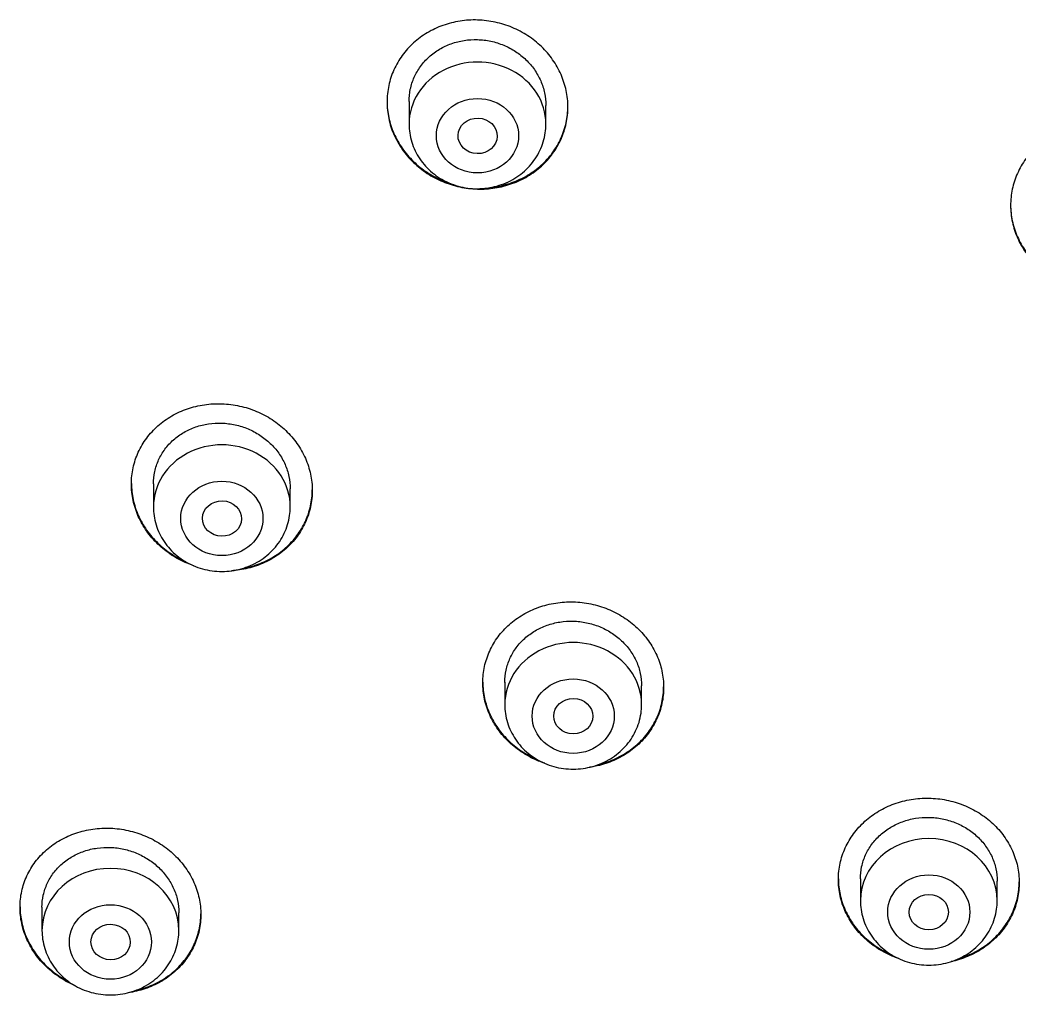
# Model space of a CAD drawing. Header units: millimetres. Extents: x 863 to 5283, y 810 to 2397.
# Drawn here: x 1632.358 to 1634.404, y 1444.403 to 1446.398 of the extents above; entities that cross this region are included whole.
import ezdxf

# ---------------------------------------------------------------- set-up
doc = ezdxf.new("R2010")
doc.units = ezdxf.units.MM
doc.layers.add('Wbudowane', color=175, linetype='Continuous')

# ---------------------------------------------------------------- blocks, each defined once
blk = doc.blocks.new('Z$W@#21058')
for p, q in [((16.9694, 140.3674), (16.9694, 140.3212)), ((17.2494, 140.3212), (17.2494, 140.3593)), ((16.4464, 139.5854), (16.4464, 139.5382)), ((16.7264, 139.5382), (16.7264, 139.5751)), ((17.1652, 139.1795), (17.1652, 139.1338)), ((17.4452, 139.1338), (17.4452, 139.1721)), ((17.8927, 138.7776), (17.8927, 138.7328)), ((18.1727, 138.7328), (18.1727, 138.7725)), ((16.2185, 138.7193), (16.2185, 138.6718)), ((16.4985, 138.6718), (16.4985, 138.708))]:
    blk.add_line(p, q)
for centre, major_axis, start_param, end_param in [((17.1094, 140.3212), (0.14, 0), 0, 3.141593), ((16.5864, 139.5382), (0.14, 0), 0, 3.141593), ((17.3052, 139.1338), (0.14, 0), 0, 3.141593), ((18.0327, 138.7328), (-0.14, 0), 3.141598, 6.283185), ((16.3585, 138.6718), (-0.14, 0), 3.141598, 6.283185)]:
    blk.add_ellipse(centre, major_axis=major_axis, ratio=0.906308, start_param=start_param, end_param=end_param)
for centre, major_axis, ratio in [((17.1094, 140.2975), (-0.084, 0), 0.906308), ((17.1097, 140.2972), (0.0401, -0.0011), 0.906171), ((16.5864, 139.5146), (-0.084, 0), 0.906308), ((16.5868, 139.5143), (0.0401, -0.0009), 0.903893), ((17.3052, 139.1101), (-0.084, 0), 0.906308), ((17.3054, 139.11), (0.0401, -0.0003), 0.905509), ((18.0327, 138.7092), (0.084, 0), 0.906308), ((18.0327, 138.7092), (0.04, 0), 0.906246), ((16.3585, 138.6481), (-0.084, 0), 0.906308), ((16.3589, 138.648), (0.0402, -0.0005), 0.902582)]:
    blk.add_ellipse(centre, major_axis=major_axis, ratio=ratio)
for points, knots in [([(16.9244, 140.3665), (16.9244, 140.3779), (16.9256, 140.3891), (16.9291, 140.4056), (16.9305, 140.4111), (16.9341, 140.4218), (16.9361, 140.4272), (16.9431, 140.4427), (16.9488, 140.4525), (16.9589, 140.4663), (16.9626, 140.4708), (16.9703, 140.4794), (16.9744, 140.4835), (16.9873, 140.4951), (16.9966, 140.502), (17.0118, 140.5111), (17.0171, 140.5138), (17.0278, 140.5189), (17.0387, 140.5234), (17.0501, 140.5268), (17.0617, 140.5298), (17.0677, 140.531), (17.0856, 140.5338), (17.0976, 140.5345), (17.1157, 140.534), (17.1218, 140.5335), (17.1339, 140.532), (17.1399, 140.531), (17.1577, 140.5272), (17.1692, 140.5235), (17.186, 140.5166), (17.1915, 140.5139), (17.2022, 140.5083), (17.2073, 140.5052), (17.2223, 140.4954), (17.2316, 140.488), (17.2489, 140.4714), (17.2565, 140.4625), (17.2665, 140.4482), (17.2696, 140.4432), (17.2753, 140.4331), (17.278, 140.4278), (17.2849, 140.412), (17.2884, 140.4011), (17.292, 140.3844), (17.2929, 140.3788), (17.2941, 140.3674), (17.2944, 140.3617), (17.2944, 140.3448), (17.2932, 140.3336), (17.2896, 140.317), (17.2882, 140.3115), (17.2846, 140.3007), (17.2806, 140.2902), (17.2754, 140.2801), (17.2697, 140.2703), (17.2666, 140.2655), (17.2564, 140.2515), (17.2487, 140.243), (17.2359, 140.2314), (17.2314, 140.2277), (17.2219, 140.2208), (17.217, 140.2175), (17.2019, 140.2085), (17.1912, 140.2035), (17.1744, 140.1975), (17.1686, 140.1957), (17.157, 140.1927), (17.1511, 140.1915), (17.1333, 140.1888), (17.1213, 140.188), (17.0969, 140.1887), (17.0849, 140.1902), (17.0672, 140.194), (17.0613, 140.1956), (17.0497, 140.1992), (17.0439, 140.2013), (17.0272, 140.2083), (17.0166, 140.2139), (17.0015, 140.2237), (16.9966, 140.2272), (16.9872, 140.2347), (16.9828, 140.2386), (16.97, 140.2509), (16.9623, 140.2599), (16.9522, 140.2743), (16.9491, 140.2793), (16.9434, 140.2894), (16.9382, 140.2997), (16.9341, 140.3104), (16.9306, 140.3213), (16.9291, 140.3269), (16.9256, 140.3437), (16.9244, 140.3551), (16.9244, 140.3665)], [0, 0, 0, 0, 0.03125, 0.03125, 0.046875, 0.046875, 0.0625, 0.0625, 0.09375, 0.09375, 0.109375, 0.109375, 0.125, 0.125, 0.15625, 0.15625, 0.171875, 0.171875, 0.1875, 0.203125, 0.203125, 0.21875, 0.21875, 0.25, 0.25, 0.265625, 0.265625, 0.28125, 0.28125, 0.3125, 0.3125, 0.328125, 0.328125, 0.34375, 0.34375, 0.375, 0.375, 0.40625, 0.40625, 0.421875, 0.421875, 0.4375, 0.4375, 0.46875, 0.46875, 0.484375, 0.484375, 0.5, 0.5, 0.53125, 0.53125, 0.546875, 0.546875, 0.5625, 0.578125, 0.578125, 0.59375, 0.59375, 0.625, 0.625, 0.640625, 0.640625, 0.65625, 0.65625, 0.6875, 0.6875, 0.703125, 0.703125, 0.71875, 0.71875, 0.75, 0.75, 0.78125, 0.78125, 0.796875, 0.796875, 0.8125, 0.8125, 0.84375, 0.84375, 0.859375, 0.859375, 0.875, 0.875, 0.90625, 0.90625, 0.921875, 0.921875, 0.9375, 0.953125, 0.953125, 0.96875, 0.96875, 1, 1, 1, 1]), ([(16.9694, 140.3672), (16.9694, 140.3758), (16.9702, 140.3842), (16.9729, 140.3968), (16.974, 140.401), (16.9767, 140.4091), (16.9798, 140.4171), (16.9837, 140.4247), (16.988, 140.4321), (16.9904, 140.4358), (16.9981, 140.4463), (17.0039, 140.4527), (17.0136, 140.4615), (17.017, 140.4643), (17.0242, 140.4696), (17.0279, 140.4721), (17.0393, 140.4789), (17.0474, 140.4827), (17.0601, 140.4872), (17.0645, 140.4886), (17.0733, 140.4908), (17.0778, 140.4917), (17.0912, 140.4938), (17.1003, 140.4944), (17.1188, 140.4938), (17.1279, 140.4927), (17.1413, 140.4898), (17.1457, 140.4887), (17.1545, 140.4859), (17.1589, 140.4843), (17.1716, 140.4791), (17.1796, 140.4748), (17.191, 140.4674), (17.1947, 140.4647), (17.2018, 140.459), (17.2052, 140.4561), (17.2148, 140.4468), (17.2206, 140.44), (17.2283, 140.4291), (17.2306, 140.4253), (17.235, 140.4177), (17.2389, 140.4099), (17.2419, 140.4018), (17.2446, 140.3935), (17.2457, 140.3893), (17.2484, 140.3765), (17.2494, 140.368), (17.2494, 140.3593)], [0, 0, 0, 0, 0.062399, 0.062399, 0.093653, 0.093653, 0.124906, 0.156159, 0.156159, 0.187413, 0.187413, 0.249919, 0.249919, 0.281173, 0.281173, 0.312426, 0.312426, 0.374933, 0.374933, 0.406186, 0.406186, 0.43744, 0.43744, 0.499946, 0.499946, 0.562453, 0.562453, 0.593706, 0.593706, 0.62496, 0.62496, 0.687466, 0.687466, 0.71872, 0.71872, 0.749973, 0.749973, 0.81248, 0.81248, 0.843733, 0.843733, 0.874987, 0.90624, 0.90624, 0.937493, 0.937493, 1, 1, 1, 1]), ([(16.9244, 140.3674), (16.9244, 140.3564), (16.9256, 140.3455), (16.9291, 140.3293), (16.9305, 140.3237), (16.934, 140.3128), (16.9361, 140.3073), (16.9431, 140.2915), (16.9487, 140.2814), (16.9588, 140.267), (16.9624, 140.2624), (16.9701, 140.2533), (16.9742, 140.249), (16.9869, 140.2367), (16.9962, 140.2293), (17.0113, 140.2194), (17.0165, 140.2163), (17.0272, 140.2107), (17.0372, 140.206), (17.0475, 140.2021), (17.0522, 140.2005)], [0, 0, 0, 0, 0.151389, 0.151389, 0.229754, 0.229754, 0.308118, 0.308118, 0.464847, 0.464847, 0.543212, 0.543212, 0.621576, 0.621576, 0.778305, 0.778305, 0.85667, 0.85667, 0.935034, 1, 1, 1, 1]), ([(17.1368, 140.1916), (17.1396, 140.1919), (17.1423, 140.1923), (17.1569, 140.1946), (17.1685, 140.1975), (17.1853, 140.2035), (17.1909, 140.2058), (17.2016, 140.2108), (17.2068, 140.2136), (17.2219, 140.2225), (17.2313, 140.2294), (17.2443, 140.2411), (17.2484, 140.2452), (17.2561, 140.2538), (17.2633, 140.2626), (17.2695, 140.2721), (17.2753, 140.282), (17.2779, 140.2871), (17.2849, 140.3027), (17.2884, 140.3133), (17.292, 140.3299), (17.2929, 140.3355), (17.294, 140.3466), (17.2943, 140.3521), (17.2944, 140.3575)], [0, 0, 0, 0, 0.031631, 0.031631, 0.170302, 0.170302, 0.239637, 0.239637, 0.308972, 0.308972, 0.447642, 0.447642, 0.516977, 0.516977, 0.586312, 0.655648, 0.655648, 0.724983, 0.724983, 0.863653, 0.863653, 0.932988, 0.932988, 1, 1, 1, 1]), ([(16.9694, 140.3212), (16.9694, 140.3144), (16.9703, 140.303), (16.9744, 140.2841), (16.9813, 140.2666), (16.9909, 140.2498), (17.0029, 140.2347), (17.017, 140.2212), (17.0331, 140.2098), (17.0508, 140.2007), (17.0696, 140.194), (17.0893, 140.1899), (17.1095, 140.1886), (17.1296, 140.19), (17.1493, 140.1941), (17.1682, 140.2008), (17.1859, 140.21), (17.202, 140.2214), (17.2161, 140.235), (17.2281, 140.2502), (17.2376, 140.267), (17.2444, 140.2845), (17.2485, 140.3034), (17.2494, 140.3146), (17.2494, 140.3212)], [0, 0, 0, 0, 0.043723, 0.08855, 0.133515, 0.178674, 0.224062, 0.269684, 0.315523, 0.361546, 0.407709, 0.453968, 0.500279, 0.546601, 0.592892, 0.639107, 0.685199, 0.73112, 0.776832, 0.822308, 0.867548, 0.912577, 0.957444, 1, 1, 1, 1]), ([(18.2, 140.1547), (18.2, 140.1661), (18.2012, 140.1773), (18.2047, 140.1937), (18.2062, 140.1992), (18.2097, 140.21), (18.2118, 140.2153), (18.2187, 140.2309), (18.2244, 140.2407), (18.2345, 140.2546), (18.2381, 140.2592), (18.2459, 140.2679), (18.2499, 140.272), (18.2628, 140.2837), (18.2721, 140.2908), (18.2873, 140.3), (18.2925, 140.3029), (18.3032, 140.3081), (18.3142, 140.3127), (18.3255, 140.3164), (18.3371, 140.3195), (18.3431, 140.3208), (18.361, 140.3238), (18.373, 140.3248), (18.3911, 140.3245), (18.3972, 140.3242), (18.4093, 140.3229), (18.4153, 140.3219), (18.4331, 140.3184), (18.4447, 140.315), (18.4615, 140.3082), (18.467, 140.3057), (18.4777, 140.3002), (18.4829, 140.2973), (18.4979, 140.2877), (18.5072, 140.2804), (18.5245, 140.2641), (18.5321, 140.2553), (18.5422, 140.2412), (18.5453, 140.2363), (18.551, 140.2263), (18.5536, 140.2211), (18.5606, 140.2053), (18.5641, 140.1945), (18.5676, 140.178), (18.5685, 140.1723), (18.5697, 140.161), (18.57, 140.1554), (18.57, 140.1385), (18.5688, 140.1274), (18.5653, 140.1107), (18.5638, 140.1052), (18.5603, 140.0945), (18.5562, 140.0839), (18.5511, 140.0739), (18.5454, 140.064), (18.5423, 140.0591), (18.5321, 140.0451), (18.5245, 140.0365), (18.5117, 140.0248), (18.5072, 140.021), (18.4978, 140.014), (18.4928, 140.0106), (18.4777, 140.0014), (18.4671, 139.9963), (18.4503, 139.99), (18.4445, 139.9882), (18.4329, 139.985), (18.427, 139.9837), (18.4092, 139.9807), (18.3972, 139.9797), (18.3789, 139.98), (18.3728, 139.9803), (18.3608, 139.9816), (18.3489, 139.9834), (18.3371, 139.9863), (18.3255, 139.9898), (18.3198, 139.9918), (18.3029, 139.9985), (18.2923, 140.0039), (18.2773, 140.0135), (18.2724, 140.0169), (18.2629, 140.0243), (18.2585, 140.0281), (18.2457, 140.0402), (18.238, 140.049), (18.2279, 140.0632), (18.2247, 140.0681), (18.219, 140.0781), (18.2139, 140.0884), (18.2098, 140.099), (18.2063, 140.1098), (18.2048, 140.1153), (18.2012, 140.1321), (18.2, 140.1433), (18.2, 140.1547)], [0, 0, 0, 0, 0.03125, 0.03125, 0.046875, 0.046875, 0.0625, 0.0625, 0.09375, 0.09375, 0.109375, 0.109375, 0.125, 0.125, 0.15625, 0.15625, 0.171875, 0.171875, 0.1875, 0.203125, 0.203125, 0.21875, 0.21875, 0.25, 0.25, 0.265625, 0.265625, 0.28125, 0.28125, 0.3125, 0.3125, 0.328125, 0.328125, 0.34375, 0.34375, 0.375, 0.375, 0.40625, 0.40625, 0.421875, 0.421875, 0.4375, 0.4375, 0.46875, 0.46875, 0.484375, 0.484375, 0.5, 0.5, 0.53125, 0.53125, 0.546875, 0.546875, 0.5625, 0.578125, 0.578125, 0.59375, 0.59375, 0.625, 0.625, 0.640625, 0.640625, 0.65625, 0.65625, 0.6875, 0.6875, 0.703125, 0.703125, 0.71875, 0.71875, 0.75, 0.75, 0.765625, 0.765625, 0.78125, 0.796875, 0.796875, 0.8125, 0.8125, 0.84375, 0.84375, 0.859375, 0.859375, 0.875, 0.875, 0.90625, 0.90625, 0.921875, 0.921875, 0.9375, 0.953125, 0.953125, 0.96875, 0.96875, 1, 1, 1, 1]), ([(18.2, 140.1558), (18.2001, 140.1448), (18.2013, 140.134), (18.2047, 140.1178), (18.2062, 140.1123), (18.2097, 140.1014), (18.2118, 140.096), (18.2187, 140.0803), (18.2244, 140.0703), (18.2344, 140.0561), (18.238, 140.0515), (18.2458, 140.0427), (18.2498, 140.0384), (18.2626, 140.0263), (18.2719, 140.0191), (18.2871, 140.0094), (18.2923, 140.0064), (18.303, 140.0009), (18.3139, 139.996), (18.3252, 139.992), (18.3316, 139.9901), (18.3322, 139.99), (18.3328, 139.9898)], [0, 0, 0, 0, 0.148534, 0.148534, 0.225242, 0.225242, 0.30195, 0.30195, 0.455366, 0.455366, 0.532075, 0.532075, 0.608783, 0.608783, 0.762199, 0.762199, 0.838907, 0.838907, 0.915615, 0.992324, 0.992324, 1, 1, 1, 1]), ([(16.4014, 139.5849), (16.4014, 139.5962), (16.4026, 139.6073), (16.4062, 139.6236), (16.4076, 139.629), (16.4112, 139.6396), (16.4132, 139.6449), (16.4202, 139.6602), (16.4259, 139.6698), (16.4361, 139.6834), (16.4397, 139.6878), (16.4475, 139.6962), (16.4515, 139.7002), (16.4644, 139.7116), (16.4737, 139.7183), (16.489, 139.7271), (16.4942, 139.7299), (16.5049, 139.7347), (16.5158, 139.7391), (16.5272, 139.7424), (16.5388, 139.7452), (16.5447, 139.7464), (16.5626, 139.749), (16.5746, 139.7496), (16.5927, 139.7489), (16.5987, 139.7484), (16.6109, 139.7469), (16.6169, 139.7458), (16.6346, 139.7419), (16.6461, 139.7383), (16.6629, 139.7312), (16.6684, 139.7286), (16.6791, 139.723), (16.6843, 139.7199), (16.6993, 139.7101), (16.7086, 139.7027), (16.7258, 139.6862), (16.7335, 139.6773), (16.7435, 139.6631), (16.7466, 139.6582), (16.7524, 139.6481), (16.755, 139.6429), (16.762, 139.6271), (16.7655, 139.6163), (16.769, 139.5997), (16.7699, 139.5941), (16.7711, 139.5829), (16.7714, 139.5773), (16.7714, 139.5605), (16.7703, 139.5494), (16.7667, 139.533), (16.7652, 139.5275), (16.7617, 139.5169), (16.7576, 139.5065), (16.7524, 139.4966), (16.7467, 139.4869), (16.7436, 139.4822), (16.7334, 139.4685), (16.7257, 139.4601), (16.7129, 139.4487), (16.7084, 139.4451), (16.6989, 139.4383), (16.694, 139.4351), (16.6789, 139.4263), (16.6683, 139.4215), (16.6514, 139.4156), (16.6457, 139.4139), (16.634, 139.4111), (16.6282, 139.41), (16.617, 139.4083), (16.6118, 139.4078), (16.6065, 139.4074)], [0, 0, 0, 0, 0.042658, 0.042658, 0.063987, 0.063987, 0.085316, 0.085316, 0.127974, 0.127974, 0.149303, 0.149303, 0.170632, 0.170632, 0.21329, 0.21329, 0.234619, 0.234619, 0.255948, 0.277277, 0.277277, 0.298606, 0.298606, 0.341264, 0.341264, 0.362593, 0.362593, 0.383922, 0.383922, 0.42658, 0.42658, 0.447909, 0.447909, 0.469238, 0.469238, 0.511896, 0.511896, 0.554554, 0.554554, 0.575883, 0.575883, 0.597212, 0.597212, 0.63987, 0.63987, 0.661199, 0.661199, 0.682528, 0.682528, 0.725186, 0.725186, 0.746515, 0.746515, 0.767844, 0.789173, 0.789173, 0.810502, 0.810502, 0.85316, 0.85316, 0.874489, 0.874489, 0.895818, 0.895818, 0.938476, 0.938476, 0.959805, 0.959805, 0.981134, 0.981134, 1, 1, 1, 1]), ([(16.4464, 139.5852), (16.4464, 139.5936), (16.4473, 139.6019), (16.45, 139.6144), (16.4511, 139.6185), (16.4538, 139.6265), (16.4569, 139.6344), (16.4608, 139.6419), (16.4651, 139.6492), (16.4675, 139.6528), (16.4752, 139.6632), (16.481, 139.6695), (16.4907, 139.6781), (16.4941, 139.6808), (16.5013, 139.686), (16.505, 139.6884), (16.5164, 139.695), (16.5245, 139.6987), (16.5372, 139.7031), (16.5416, 139.7044), (16.5504, 139.7065), (16.5548, 139.7074), (16.5682, 139.7093), (16.5773, 139.7098), (16.5958, 139.7092), (16.6049, 139.708), (16.6183, 139.705), (16.6227, 139.7039), (16.6315, 139.7011), (16.6358, 139.6995), (16.6485, 139.6942), (16.6565, 139.6899), (16.6679, 139.6825), (16.6716, 139.6798), (16.6787, 139.6742), (16.6821, 139.6712), (16.6918, 139.662), (16.6976, 139.6552), (16.7053, 139.6444), (16.7077, 139.6406), (16.712, 139.633), (16.7159, 139.6253), (16.719, 139.6172), (16.7217, 139.609), (16.7228, 139.6049), (16.7255, 139.5922), (16.7264, 139.5837), (16.7264, 139.5751)], [0, 0, 0, 0, 0.0623813, 0.0623813, 0.0936353, 0.0936353, 0.1248892, 0.1561432, 0.1561432, 0.1873971, 0.1873971, 0.2499051, 0.2499051, 0.281159, 0.281159, 0.312413, 0.312413, 0.3749209, 0.3749209, 0.4061748, 0.4061748, 0.4374288, 0.4374288, 0.4999367, 0.4999367, 0.5624446, 0.5624446, 0.5936986, 0.5936986, 0.6249525, 0.6249525, 0.6874604, 0.6874604, 0.7187144, 0.7187144, 0.7499684, 0.7499684, 0.8124763, 0.8124763, 0.8437302, 0.8437302, 0.8749842, 0.9062381, 0.9062381, 0.9374921, 0.9374921, 1, 1, 1, 1]), ([(16.4014, 139.5859), (16.4015, 139.5749), (16.4027, 139.5641), (16.4062, 139.5479), (16.4076, 139.5424), (16.4111, 139.5315), (16.4132, 139.5261), (16.4202, 139.5103), (16.4259, 139.5003), (16.4359, 139.486), (16.4395, 139.4814), (16.4473, 139.4724), (16.4513, 139.4681), (16.4641, 139.4558), (16.4734, 139.4484), (16.4885, 139.4385), (16.4938, 139.4354), (16.5033, 139.4303), (16.5076, 139.4282), (16.5119, 139.4263)], [0, 0, 0, 0, 0.165479, 0.165479, 0.250708, 0.250708, 0.335937, 0.335937, 0.506395, 0.506395, 0.591624, 0.591624, 0.676853, 0.676853, 0.847311, 0.847311, 0.93254, 0.93254, 1, 1, 1, 1]), ([(16.5292, 139.4176), (16.5246, 139.4191), (16.52, 139.4209), (16.5044, 139.4274), (16.4938, 139.4331), (16.4787, 139.4429), (16.4738, 139.4464), (16.4644, 139.4539), (16.4599, 139.4578), (16.4471, 139.4701), (16.4395, 139.479), (16.4294, 139.4933), (16.4262, 139.4983), (16.4205, 139.5084), (16.4153, 139.5186), (16.4112, 139.5293), (16.4077, 139.5401), (16.4062, 139.5456), (16.4026, 139.5623), (16.4014, 139.5736), (16.4014, 139.5849)], [0, 0, 0, 0, 0.062653, 0.062653, 0.218877, 0.218877, 0.29699, 0.29699, 0.375102, 0.375102, 0.531326, 0.531326, 0.609439, 0.609439, 0.687551, 0.765663, 0.765663, 0.843775, 0.843775, 1, 1, 1, 1]), ([(16.6281, 139.4121), (16.6379, 139.4138), (16.6474, 139.4163), (16.6623, 139.4214), (16.6679, 139.4236), (16.6786, 139.4285), (16.6838, 139.4312), (16.6989, 139.44), (16.7083, 139.4467), (16.7213, 139.4582), (16.7254, 139.4622), (16.7331, 139.4706), (16.7403, 139.4793), (16.7465, 139.4887), (16.7523, 139.4984), (16.7549, 139.5034), (16.7619, 139.5187), (16.7654, 139.5293), (16.769, 139.5456), (16.7699, 139.5512), (16.7711, 139.5621), (16.7714, 139.5675), (16.7714, 139.5728)], [0, 0, 0, 0, 0.122011, 0.122011, 0.195459, 0.195459, 0.268907, 0.268907, 0.415804, 0.415804, 0.489253, 0.489253, 0.562701, 0.63615, 0.63615, 0.709598, 0.709598, 0.856495, 0.856495, 0.929944, 0.929944, 1, 1, 1, 1]), ([(16.4464, 139.5382), (16.4464, 139.5315), (16.4473, 139.5201), (16.4515, 139.5011), (16.4584, 139.4837), (16.468, 139.4669), (16.4799, 139.4517), (16.4941, 139.4382), (16.5102, 139.4268), (16.5278, 139.4177), (16.5467, 139.411), (16.5664, 139.407), (16.5865, 139.4056), (16.6067, 139.407), (16.6264, 139.4111), (16.6453, 139.4178), (16.6629, 139.427), (16.679, 139.4384), (16.6932, 139.452), (16.7051, 139.4672), (16.7146, 139.4841), (16.7215, 139.5016), (16.7255, 139.5204), (16.7264, 139.5317), (16.7264, 139.5382)], [0, 0, 0, 0, 0.043723, 0.08855, 0.133515, 0.178674, 0.224062, 0.269684, 0.315523, 0.361546, 0.407709, 0.453968, 0.500279, 0.546601, 0.592892, 0.639107, 0.685199, 0.73112, 0.776832, 0.822308, 0.867548, 0.912577, 0.957444, 1, 1, 1, 1]), ([(17.1202, 139.1784), (17.1202, 139.1897), (17.1214, 139.2007), (17.125, 139.2169), (17.1264, 139.2223), (17.13, 139.2329), (17.132, 139.2382), (17.139, 139.2534), (17.1447, 139.2631), (17.1548, 139.2767), (17.1584, 139.2811), (17.1662, 139.2896), (17.1703, 139.2936), (17.1831, 139.3051), (17.1924, 139.3119), (17.2076, 139.3208), (17.2129, 139.3236), (17.2235, 139.3285), (17.2345, 139.333), (17.2458, 139.3364), (17.2574, 139.3394), (17.2634, 139.3406), (17.2813, 139.3434), (17.2932, 139.3441), (17.3113, 139.3437), (17.3174, 139.3433), (17.3295, 139.3418), (17.3355, 139.3409), (17.3533, 139.3371), (17.3648, 139.3336), (17.3816, 139.3268), (17.3871, 139.3243), (17.3978, 139.3187), (17.403, 139.3157), (17.418, 139.3061), (17.4274, 139.2989), (17.4446, 139.2826), (17.4523, 139.2738), (17.4623, 139.2597), (17.4654, 139.2549), (17.4712, 139.2449), (17.4738, 139.2397), (17.4808, 139.2241), (17.4843, 139.2134), (17.4878, 139.197), (17.4887, 139.1914), (17.4899, 139.1802), (17.4902, 139.1746), (17.4902, 139.158), (17.4891, 139.1469), (17.4855, 139.1306), (17.484, 139.1251), (17.4805, 139.1145), (17.4764, 139.1042), (17.4713, 139.0943), (17.4656, 139.0846), (17.4624, 139.0798), (17.4523, 139.0661), (17.4446, 139.0577), (17.4318, 139.0462), (17.4273, 139.0426), (17.4179, 139.0357), (17.413, 139.0325), (17.3979, 139.0236), (17.3872, 139.0186), (17.3704, 139.0127), (17.3647, 139.0109), (17.353, 139.008), (17.3472, 139.0068), (17.3403, 139.0057), (17.3393, 139.0055), (17.3383, 139.0054)], [0, 0, 0, 0, 0.043324, 0.043324, 0.064987, 0.064987, 0.086649, 0.086649, 0.129973, 0.129973, 0.151636, 0.151636, 0.173298, 0.173298, 0.216622, 0.216622, 0.238285, 0.238285, 0.259947, 0.281609, 0.281609, 0.303271, 0.303271, 0.346596, 0.346596, 0.368258, 0.368258, 0.38992, 0.38992, 0.433245, 0.433245, 0.454907, 0.454907, 0.476569, 0.476569, 0.519894, 0.519894, 0.563218, 0.563218, 0.584881, 0.584881, 0.606543, 0.606543, 0.649867, 0.649867, 0.67153, 0.67153, 0.693192, 0.693192, 0.736516, 0.736516, 0.758179, 0.758179, 0.779841, 0.801503, 0.801503, 0.823165, 0.823165, 0.86649, 0.86649, 0.888152, 0.888152, 0.909814, 0.909814, 0.953139, 0.953139, 0.974801, 0.974801, 0.996463, 0.996463, 1, 1, 1, 1]), ([(17.1652, 139.1792), (17.1652, 139.1876), (17.1661, 139.1959), (17.1688, 139.2083), (17.1699, 139.2124), (17.1726, 139.2204), (17.1757, 139.2283), (17.1796, 139.2358), (17.1839, 139.2431), (17.1863, 139.2467), (17.1939, 139.2571), (17.1998, 139.2634), (17.2094, 139.2721), (17.2128, 139.2748), (17.22, 139.28), (17.2237, 139.2825), (17.2351, 139.2892), (17.2432, 139.293), (17.2559, 139.2975), (17.2602, 139.2988), (17.269, 139.301), (17.2735, 139.3019), (17.2869, 139.3041), (17.296, 139.3047), (17.3145, 139.3042), (17.3236, 139.3031), (17.337, 139.3003), (17.3414, 139.2992), (17.3502, 139.2965), (17.3545, 139.295), (17.3673, 139.2898), (17.3753, 139.2857), (17.3867, 139.2784), (17.3904, 139.2758), (17.3975, 139.2702), (17.4009, 139.2673), (17.4106, 139.2582), (17.4164, 139.2516), (17.4241, 139.2408), (17.4265, 139.2371), (17.4308, 139.2296), (17.4347, 139.2219), (17.4378, 139.2139), (17.4405, 139.2058), (17.4416, 139.2016), (17.4443, 139.1891), (17.4452, 139.1806), (17.4452, 139.1721)], [0, 0, 0, 0, 0.06239, 0.06239, 0.093644, 0.093644, 0.124898, 0.156151, 0.156151, 0.187405, 0.187405, 0.249912, 0.249912, 0.281166, 0.281166, 0.31242, 0.31242, 0.374927, 0.374927, 0.406181, 0.406181, 0.437434, 0.437434, 0.499942, 0.499942, 0.562449, 0.562449, 0.593702, 0.593702, 0.624956, 0.624956, 0.687463, 0.687463, 0.718717, 0.718717, 0.749971, 0.749971, 0.812478, 0.812478, 0.843732, 0.843732, 0.874985, 0.906239, 0.906239, 0.937493, 0.937493, 1, 1, 1, 1]), ([(17.1202, 139.1794), (17.1203, 139.1685), (17.1215, 139.1578), (17.125, 139.1417), (17.1264, 139.1363), (17.1299, 139.1255), (17.132, 139.1201), (17.139, 139.1045), (17.1447, 139.0946), (17.1547, 139.0804), (17.1583, 139.0758), (17.1661, 139.067), (17.1701, 139.0627), (17.1829, 139.0507), (17.1922, 139.0434), (17.2074, 139.0337), (17.2126, 139.0306), (17.2222, 139.0256), (17.2266, 139.0236), (17.231, 139.0217)], [0, 0, 0, 0, 0.16515, 0.16515, 0.250295, 0.250295, 0.335439, 0.335439, 0.505729, 0.505729, 0.590873, 0.590873, 0.676018, 0.676018, 0.846307, 0.846307, 0.931452, 0.931452, 1, 1, 1, 1]), ([(17.2469, 139.0137), (17.2427, 139.015), (17.2385, 139.0166), (17.2232, 139.0228), (17.2126, 139.0283), (17.1976, 139.0379), (17.1927, 139.0413), (17.1832, 139.0487), (17.1788, 139.0526), (17.166, 139.0647), (17.1583, 139.0734), (17.1482, 139.0876), (17.145, 139.0925), (17.1393, 139.1025), (17.1341, 139.1126), (17.13, 139.1232), (17.1265, 139.1339), (17.125, 139.1394), (17.1214, 139.156), (17.1202, 139.1672), (17.1202, 139.1784)], [0, 0, 0, 0, 0.0571061, 0.0571061, 0.2142551, 0.2142551, 0.2928296, 0.2928296, 0.3714041, 0.3714041, 0.528553, 0.528553, 0.6071275, 0.6071275, 0.685702, 0.7642765, 0.7642765, 0.842851, 0.842851, 1, 1, 1, 1]), ([(17.3572, 139.0111), (17.3634, 139.0126), (17.3696, 139.0144), (17.3813, 139.0186), (17.3869, 139.0208), (17.3976, 139.0258), (17.4028, 139.0286), (17.4179, 139.0374), (17.4272, 139.0442), (17.4402, 139.0558), (17.4443, 139.0598), (17.452, 139.0682), (17.4592, 139.077), (17.4654, 139.0863), (17.4711, 139.0961), (17.4738, 139.1011), (17.4808, 139.1164), (17.4843, 139.1269), (17.4878, 139.1432), (17.4887, 139.1487), (17.4899, 139.1596), (17.4902, 139.1649), (17.4902, 139.1701)], [0, 0, 0, 0, 0.083353, 0.083353, 0.160079, 0.160079, 0.236804, 0.236804, 0.390256, 0.390256, 0.466982, 0.466982, 0.543708, 0.620434, 0.620434, 0.697159, 0.697159, 0.850611, 0.850611, 0.927337, 0.927337, 1, 1, 1, 1]), ([(17.1652, 139.1338), (17.1652, 139.127), (17.1661, 139.1156), (17.1703, 139.0967), (17.1772, 139.0792), (17.1868, 139.0624), (17.1987, 139.0473), (17.2129, 139.0338), (17.229, 139.0224), (17.2466, 139.0133), (17.2655, 139.0066), (17.2852, 139.0025), (17.3053, 139.0012), (17.3255, 139.0026), (17.3452, 139.0067), (17.3641, 139.0134), (17.3818, 139.0226), (17.3978, 139.034), (17.412, 139.0476), (17.4239, 139.0628), (17.4334, 139.0796), (17.4403, 139.0971), (17.4443, 139.116), (17.4452, 139.1272), (17.4452, 139.1338)], [0, 0, 0, 0, 0.043723, 0.08855, 0.133515, 0.178674, 0.224062, 0.269684, 0.315523, 0.361546, 0.407709, 0.453968, 0.500279, 0.546601, 0.592892, 0.639107, 0.685199, 0.73112, 0.776832, 0.822308, 0.867548, 0.912577, 0.957444, 1, 1, 1, 1]), ([(17.8477, 138.776), (17.8477, 138.7872), (17.8489, 138.7982), (17.8524, 138.8144), (17.8539, 138.8197), (17.8574, 138.8303), (17.8595, 138.8356), (17.8664, 138.8509), (17.8721, 138.8605), (17.8822, 138.8741), (17.8858, 138.8786), (17.8936, 138.8871), (17.8977, 138.8911), (17.9105, 138.9026), (17.9198, 138.9095), (17.935, 138.9185), (17.9402, 138.9213), (17.9509, 138.9263), (17.9618, 138.9309), (17.9732, 138.9344), (17.9848, 138.9374), (17.9907, 138.9387), (18.0086, 138.9416), (18.0206, 138.9425), (18.0387, 138.9422), (18.0448, 138.9418), (18.0569, 138.9405), (18.0629, 138.9396), (18.0807, 138.936), (18.0922, 138.9326), (18.109, 138.926), (18.1146, 138.9235), (18.1253, 138.9181), (18.1304, 138.9151), (18.1455, 138.9057), (18.1548, 138.8985), (18.1721, 138.8824), (18.1797, 138.8738), (18.1898, 138.8598), (18.1929, 138.855), (18.1986, 138.8451), (18.2013, 138.84), (18.2082, 138.8245), (18.2117, 138.8139), (18.2153, 138.7976), (18.2162, 138.792), (18.2174, 138.7809), (18.2177, 138.7753), (18.2177, 138.7587), (18.2165, 138.7478), (18.213, 138.7314), (18.2115, 138.726), (18.208, 138.7155), (18.2039, 138.7051), (18.1988, 138.6952), (18.1931, 138.6855), (18.1899, 138.6808), (18.1798, 138.667), (18.1721, 138.6586), (18.1593, 138.6471), (18.1548, 138.6434), (18.1454, 138.6365), (18.1405, 138.6333), (18.1254, 138.6243), (18.1148, 138.6193), (18.098, 138.6132), (18.0922, 138.6114), (18.0837, 138.6091), (18.081, 138.6085), (18.0783, 138.6079)], [0, 0, 0, 0, 0.0439921, 0.0439921, 0.0659882, 0.0659882, 0.0879843, 0.0879843, 0.1319764, 0.1319764, 0.1539725, 0.1539725, 0.1759685, 0.1759685, 0.2199606, 0.2199606, 0.2419567, 0.2419567, 0.2639528, 0.2859488, 0.2859488, 0.3079449, 0.3079449, 0.351937, 0.351937, 0.3739331, 0.3739331, 0.3959292, 0.3959292, 0.4399213, 0.4399213, 0.4619174, 0.4619174, 0.4839134, 0.4839134, 0.5279055, 0.5279055, 0.5718977, 0.5718977, 0.5938937, 0.5938937, 0.6158898, 0.6158898, 0.6598819, 0.6598819, 0.681878, 0.681878, 0.7038741, 0.7038741, 0.7478662, 0.7478662, 0.7698623, 0.7698623, 0.7918583, 0.8138544, 0.8138544, 0.8358505, 0.8358505, 0.8798426, 0.8798426, 0.9018386, 0.9018386, 0.9238347, 0.9238347, 0.9678268, 0.9678268, 0.9898229, 0.9898229, 1, 1, 1, 1]), ([(17.8927, 138.7773), (17.8927, 138.7856), (17.8936, 138.7939), (17.8962, 138.8062), (17.8974, 138.8104), (17.9, 138.8183), (17.9031, 138.8262), (17.907, 138.8337), (17.9113, 138.841), (17.9137, 138.8446), (17.9214, 138.855), (17.9272, 138.8614), (17.9369, 138.8701), (17.9402, 138.8728), (17.9474, 138.8781), (17.9511, 138.8805), (17.9625, 138.8873), (17.9706, 138.8911), (17.9833, 138.8957), (17.9876, 138.8971), (17.9964, 138.8994), (18.0009, 138.9003), (18.0143, 138.9026), (18.0234, 138.9032), (18.0372, 138.903), (18.0418, 138.9027), (18.0509, 138.9018), (18.0599, 138.9004), (18.0688, 138.8982), (18.0776, 138.8956), (18.082, 138.8941), (18.0947, 138.8891), (18.1027, 138.885), (18.1141, 138.8779), (18.1178, 138.8753), (18.125, 138.8698), (18.1284, 138.8669), (18.1381, 138.8579), (18.1439, 138.8514), (18.1515, 138.8408), (18.1539, 138.8371), (18.1583, 138.8296), (18.1622, 138.822), (18.1653, 138.8141), (18.1679, 138.806), (18.1691, 138.8019), (18.1718, 138.7894), (18.1727, 138.781), (18.1727, 138.7725)], [0, 0, 0, 0, 0.0623933, 0.0623933, 0.0936469, 0.0936469, 0.1249004, 0.156154, 0.156154, 0.1874075, 0.1874075, 0.2499147, 0.2499147, 0.2811682, 0.2811682, 0.3124218, 0.3124218, 0.3749289, 0.3749289, 0.4061824, 0.4061824, 0.437436, 0.437436, 0.4999431, 0.4999431, 0.5311967, 0.5311967, 0.5624502, 0.5937038, 0.5937038, 0.6249573, 0.6249573, 0.6874644, 0.6874644, 0.718718, 0.718718, 0.7499716, 0.7499716, 0.8124787, 0.8124787, 0.8437322, 0.8437322, 0.8749858, 0.9062393, 0.9062393, 0.9374929, 0.9374929, 1, 1, 1, 1]), ([(16.1735, 138.719), (16.1735, 138.7303), (16.1747, 138.7412), (16.1783, 138.7573), (16.1797, 138.7626), (16.1833, 138.7732), (16.1853, 138.7784), (16.1923, 138.7935), (16.198, 138.803), (16.2082, 138.8164), (16.2118, 138.8207), (16.2196, 138.829), (16.2236, 138.833), (16.2365, 138.8441), (16.2458, 138.8507), (16.261, 138.8594), (16.2663, 138.8621), (16.2769, 138.8668), (16.2878, 138.8711), (16.2992, 138.8743), (16.3108, 138.8771), (16.3167, 138.8782), (16.3346, 138.8807), (16.3465, 138.8813), (16.3646, 138.8806), (16.3707, 138.8801), (16.3828, 138.8785), (16.3888, 138.8774), (16.4065, 138.8735), (16.418, 138.8698), (16.4348, 138.8628), (16.4403, 138.8602), (16.451, 138.8546), (16.4562, 138.8516), (16.4712, 138.8418), (16.4806, 138.8345), (16.4978, 138.818), (16.5055, 138.8092), (16.5156, 138.7951), (16.5187, 138.7902), (16.5244, 138.7802), (16.5271, 138.775), (16.534, 138.7594), (16.5375, 138.7487), (16.5411, 138.7323), (16.542, 138.7267), (16.5432, 138.7155), (16.5435, 138.71), (16.5435, 138.6934), (16.5424, 138.6824), (16.5388, 138.6661), (16.5373, 138.6607), (16.5338, 138.6502), (16.5297, 138.64), (16.5245, 138.6302), (16.5188, 138.6206), (16.5157, 138.6159), (16.5055, 138.6024), (16.4978, 138.5942), (16.485, 138.583), (16.4805, 138.5794), (16.4711, 138.5727), (16.4661, 138.5696), (16.451, 138.5609), (16.4404, 138.5562), (16.4236, 138.5505), (16.4178, 138.5488), (16.4063, 138.5461), (16.4005, 138.545), (16.3946, 138.5441)], [0, 0, 0, 0, 0.043488, 0.043488, 0.065232, 0.065232, 0.086976, 0.086976, 0.130464, 0.130464, 0.152208, 0.152208, 0.173952, 0.173952, 0.21744, 0.21744, 0.239184, 0.239184, 0.260928, 0.282672, 0.282672, 0.304416, 0.304416, 0.347904, 0.347904, 0.369648, 0.369648, 0.391392, 0.391392, 0.43488, 0.43488, 0.456624, 0.456624, 0.478368, 0.478368, 0.521856, 0.521856, 0.565344, 0.565344, 0.587088, 0.587088, 0.608832, 0.608832, 0.65232, 0.65232, 0.674064, 0.674064, 0.695807, 0.695807, 0.739295, 0.739295, 0.761039, 0.761039, 0.782783, 0.804527, 0.804527, 0.826271, 0.826271, 0.869759, 0.869759, 0.891503, 0.891503, 0.913247, 0.913247, 0.956735, 0.956735, 0.978479, 0.978479, 1, 1, 1, 1]), ([(16.2185, 138.719), (16.2185, 138.7274), (16.2194, 138.7357), (16.2221, 138.748), (16.2232, 138.752), (16.2259, 138.76), (16.229, 138.7677), (16.2329, 138.7751), (16.2372, 138.7824), (16.2396, 138.7859), (16.2473, 138.7961), (16.2531, 138.8023), (16.2628, 138.8108), (16.2662, 138.8135), (16.2733, 138.8186), (16.2771, 138.8209), (16.2885, 138.8274), (16.2965, 138.831), (16.3092, 138.8353), (16.3136, 138.8366), (16.3224, 138.8387), (16.3268, 138.8395), (16.3402, 138.8414), (16.3493, 138.8419), (16.3677, 138.8411), (16.3768, 138.84), (16.3902, 138.837), (16.3946, 138.8358), (16.4034, 138.8331), (16.4078, 138.8315), (16.4205, 138.8262), (16.4285, 138.8219), (16.4399, 138.8145), (16.4436, 138.8119), (16.4507, 138.8063), (16.4541, 138.8033), (16.4638, 138.7941), (16.4696, 138.7875), (16.4773, 138.7767), (16.4797, 138.773), (16.4841, 138.7654), (16.488, 138.7577), (16.4911, 138.7497), (16.4937, 138.7416), (16.4949, 138.7374), (16.4976, 138.7249), (16.4985, 138.7165), (16.4985, 138.708)], [0, 0, 0, 0, 0.062383, 0.062383, 0.093636, 0.093636, 0.12489, 0.156144, 0.156144, 0.187398, 0.187398, 0.249906, 0.249906, 0.28116, 0.28116, 0.312414, 0.312414, 0.374922, 0.374922, 0.406176, 0.406176, 0.43743, 0.43743, 0.499937, 0.499937, 0.562445, 0.562445, 0.593699, 0.593699, 0.624953, 0.624953, 0.687461, 0.687461, 0.718715, 0.718715, 0.749969, 0.749969, 0.812477, 0.812477, 0.84373, 0.84373, 0.874984, 0.906238, 0.906238, 0.937492, 0.937492, 1, 1, 1, 1]), ([(17.8477, 138.7771), (17.8478, 138.7662), (17.849, 138.7555), (17.8524, 138.7396), (17.8539, 138.7342), (17.8574, 138.7235), (17.8595, 138.7182), (17.8664, 138.7027), (17.8721, 138.6928), (17.8822, 138.6788), (17.8858, 138.6743), (17.8935, 138.6655), (17.8976, 138.6614), (17.9104, 138.6494), (17.9197, 138.6423), (17.9349, 138.6327), (17.9401, 138.6297), (17.9492, 138.6251), (17.9531, 138.6233), (17.957, 138.6216)], [0, 0, 0, 0, 0.166382, 0.166382, 0.252224, 0.252224, 0.338065, 0.338065, 0.509748, 0.509748, 0.59559, 0.59559, 0.681432, 0.681432, 0.853115, 0.853115, 0.938956, 0.938956, 1, 1, 1, 1]), ([(17.9711, 138.6142), (17.968, 138.6152), (17.965, 138.6163), (17.9507, 138.622), (17.9401, 138.6273), (17.9251, 138.6368), (17.9202, 138.6402), (17.9107, 138.6474), (17.9062, 138.6512), (17.8934, 138.6632), (17.8858, 138.6718), (17.8756, 138.6859), (17.8725, 138.6907), (17.8667, 138.7006), (17.8616, 138.7107), (17.8575, 138.7211), (17.854, 138.7318), (17.8525, 138.7372), (17.8489, 138.7537), (17.8477, 138.7648), (17.8477, 138.776)], [0, 0, 0, 0, 0.042578, 0.042578, 0.202148, 0.202148, 0.281934, 0.281934, 0.361719, 0.361719, 0.521289, 0.521289, 0.601074, 0.601074, 0.680859, 0.760645, 0.760645, 0.84043, 0.84043, 1, 1, 1, 1]), ([(18.0942, 138.6141), (18.0973, 138.6151), (18.1003, 138.6161), (18.1089, 138.6192), (18.1144, 138.6215), (18.1252, 138.6265), (18.1303, 138.6293), (18.1454, 138.6382), (18.1547, 138.6451), (18.1677, 138.6567), (18.1718, 138.6608), (18.1795, 138.6692), (18.1867, 138.678), (18.1929, 138.6873), (18.1986, 138.697), (18.2012, 138.7021), (18.2082, 138.7174), (18.2117, 138.7279), (18.2153, 138.7441), (18.2162, 138.7496), (18.2174, 138.7604), (18.2176, 138.7656), (18.2177, 138.7708)], [0, 0, 0, 0, 0.042749, 0.042749, 0.122901, 0.122901, 0.203053, 0.203053, 0.363356, 0.363356, 0.443508, 0.443508, 0.523659, 0.603811, 0.603811, 0.683963, 0.683963, 0.844266, 0.844266, 0.924418, 0.924418, 1, 1, 1, 1]), ([(17.8927, 138.7328), (17.8927, 138.7261), (17.8936, 138.7147), (17.8978, 138.6957), (17.9047, 138.6783), (17.9142, 138.6615), (17.9262, 138.6464), (17.9404, 138.6329), (17.9564, 138.6215), (17.9741, 138.6123), (17.993, 138.6057), (18.0127, 138.6016), (18.0328, 138.6003), (18.0529, 138.6016), (18.0727, 138.6057), (18.0915, 138.6124), (18.1092, 138.6216), (18.1253, 138.6331), (18.1394, 138.6466), (18.1514, 138.6618), (18.1609, 138.6787), (18.1678, 138.6962), (18.1718, 138.715), (18.1727, 138.7263), (18.1727, 138.7328)], [0, 0, 0, 0, 0.043723, 0.08855, 0.133515, 0.178674, 0.224062, 0.269684, 0.315523, 0.361546, 0.407709, 0.453968, 0.500279, 0.546601, 0.592892, 0.639107, 0.685199, 0.73112, 0.776832, 0.822308, 0.867548, 0.912577, 0.957444, 1, 1, 1, 1]), ([(16.1735, 138.72), (16.1736, 138.7091), (16.1748, 138.6984), (16.1783, 138.6823), (16.1797, 138.6769), (16.1833, 138.6661), (16.1853, 138.6607), (16.1923, 138.645), (16.198, 138.6351), (16.2081, 138.6209), (16.2117, 138.6162), (16.2195, 138.6073), (16.2235, 138.603), (16.2363, 138.5908), (16.2456, 138.5835), (16.2608, 138.5736), (16.266, 138.5705), (16.2724, 138.5671), (16.2735, 138.5666), (16.2746, 138.566)], [0, 0, 0, 0, 0.174338, 0.174338, 0.264065, 0.264065, 0.353793, 0.353793, 0.533247, 0.533247, 0.622974, 0.622974, 0.712702, 0.712702, 0.892156, 0.892156, 0.981883, 0.981883, 1, 1, 1, 1]), ([(16.286, 138.5587), (16.2755, 138.5633), (16.2655, 138.5686), (16.2509, 138.5781), (16.2461, 138.5816), (16.2366, 138.589), (16.2321, 138.5929), (16.2193, 138.6051), (16.2117, 138.6139), (16.2015, 138.6282), (16.1984, 138.6331), (16.1926, 138.6431), (16.1874, 138.6533), (16.1834, 138.6639), (16.1798, 138.6746), (16.1783, 138.6801), (16.1747, 138.6967), (16.1735, 138.7078), (16.1735, 138.719)], [0, 0, 0, 0, 0.159312, 0.159312, 0.243381, 0.243381, 0.32745, 0.32745, 0.495587, 0.495587, 0.579656, 0.579656, 0.663725, 0.747794, 0.747794, 0.831862, 0.831862, 1, 1, 1, 1]), ([(16.4099, 138.5489), (16.4164, 138.5503), (16.4227, 138.5521), (16.4345, 138.5561), (16.4401, 138.5583), (16.4508, 138.5631), (16.456, 138.5657), (16.471, 138.5743), (16.4804, 138.5809), (16.4934, 138.5923), (16.4975, 138.5962), (16.5052, 138.6045), (16.5124, 138.6131), (16.5186, 138.6223), (16.5244, 138.6319), (16.527, 138.6369), (16.534, 138.652), (16.5375, 138.6625), (16.5411, 138.6786), (16.542, 138.6841), (16.5432, 138.6949), (16.5435, 138.7002), (16.5435, 138.7054)], [0, 0, 0, 0, 0.085216, 0.085216, 0.161765, 0.161765, 0.238314, 0.238314, 0.391411, 0.391411, 0.46796, 0.46796, 0.544509, 0.621058, 0.621058, 0.697607, 0.697607, 0.850704, 0.850704, 0.927253, 0.927253, 1, 1, 1, 1]), ([(16.2185, 138.6718), (16.2185, 138.6651), (16.2194, 138.6537), (16.2236, 138.6347), (16.2305, 138.6173), (16.2401, 138.6004), (16.252, 138.5853), (16.2662, 138.5718), (16.2823, 138.5604), (16.2999, 138.5513), (16.3188, 138.5446), (16.3385, 138.5406), (16.3586, 138.5392), (16.3788, 138.5406), (16.3985, 138.5447), (16.4174, 138.5514), (16.435, 138.5606), (16.4511, 138.572), (16.4653, 138.5856), (16.4772, 138.6008), (16.4867, 138.6177), (16.4936, 138.6352), (16.4976, 138.654), (16.4985, 138.6652), (16.4985, 138.6718)], [0, 0, 0, 0, 0.043723, 0.08855, 0.133515, 0.178674, 0.224062, 0.269684, 0.315523, 0.361546, 0.407709, 0.453968, 0.500279, 0.546601, 0.592892, 0.639107, 0.685199, 0.73112, 0.776832, 0.822308, 0.867548, 0.912577, 0.957444, 1, 1, 1, 1])]:
    blk.add_open_spline(points, degree=3, knots=knots)

msp = doc.modelspace()

# ---------------------------------------------------------------- block references
at = {"layer": 'Wbudowane'}
msp.add_blockref('Z$W@#21058', (1616.1848, 1305.8637), dxfattribs=at)

doc.saveas('drawing.dxf')
